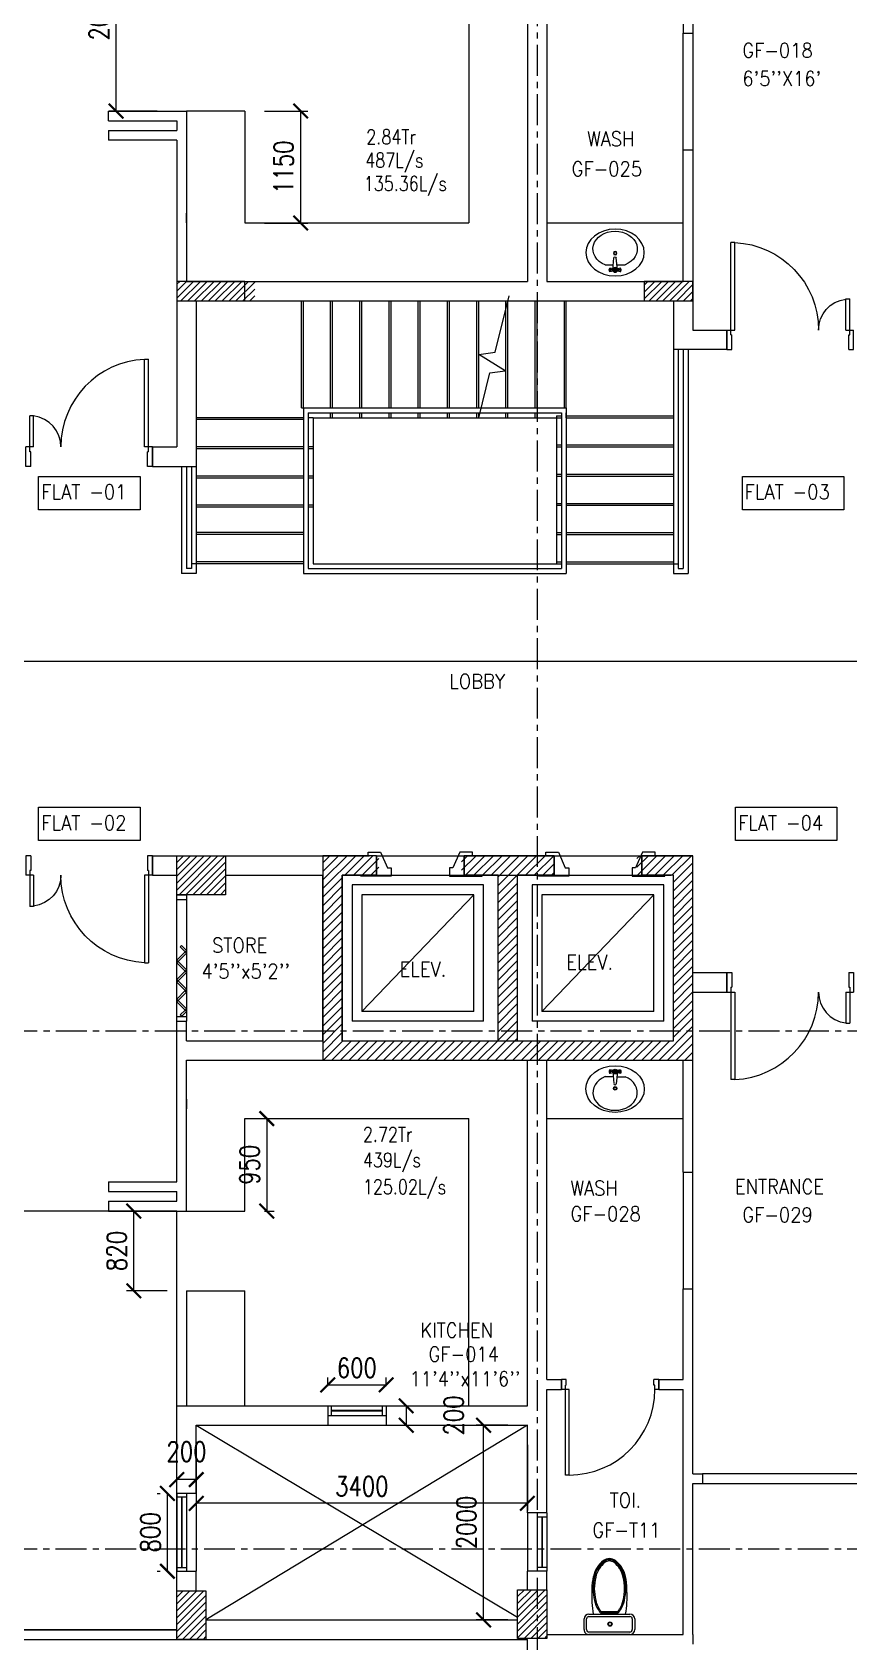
# Model space of a CAD drawing. Header units: millimetres. Extents: x -1288794 to 2153086, y -2701644 to -1428868.
# Drawn here: x 465775 to 474160, y -1501644 to -1485109 of the extents above; entities that cross this region are included whole.
import ezdxf

# ---------------------------------------------------------------- set-up
doc = ezdxf.new("R2010")
doc.units = ezdxf.units.MM
doc.header["$LTSCALE"] = 100
doc.header["$PDMODE"] = 34
doc.linetypes.add('CENTER', pattern=[50.8, 31.75, -6.35, 6.35, -6.35])
doc.linetypes.add('DASHED2', pattern=[9.525, 6.35, -3.175])
for name, color, linetype in [('A-ANNO-TEXT', 8, 'Continuous'), ('A-DOOR', 4, 'Continuous'), ('A-FLOR-OVHD', 4, 'DASHED2'), ('A-FLOR-PFIX', 8, 'Continuous'), ('A-FLOR-SPCL', 8, 'Continuous'), ('A-FLOR-STRS', 8, 'Continuous'), ('A-GLAZ', 5, 'Continuous'), ('A-GRID', 253, 'CENTER'), ('A-WALL-FULL', 8, 'Continuous'), ('AC-HLTEXT', 100, 'Continuous'), ('AC-SAD TEXT', 3, 'Continuous'), ('S-COL- HACT.', 9, 'Continuous'), ('S-COL.', 8, 'Continuous')]:
    doc.layers.add(name, color=color, linetype=linetype)
doc.styles.add('ROMANS', font='romans.shx', dxfattribs={"width": 0.8})
doc.styles.add('SIMPLEX', font='simplex.shx', dxfattribs={"width": 0.8})
doc.dimstyles.new('100 of DIM2', dxfattribs={"dimscale": 0, "dimtxt": 200, "dimasz": 150, "dimexe": 75, "dimexo": 200, "dimgap": 75, "dimtad": 1, "dimdec": 0, "dimrnd": 5, "dimzin": 0, "dimdsep": 46, "dimtxsty": 'ROMANS', "dimblk": 'ARCHTICK', "dimcen": 100, "dimclrd": 94, "dimclre": 94, "dimclrt": 2, "dimadec": 0, "dimazin": 0, "dimtfac": 1, "dimtdec": 0, "dimtofl": 0, "dimtmove": 2, "dimatfit": 3, "dimldrblk": 'OPEN90', "dimfxl": 75, "dimtolj": 1, "dimtzin": 0, "dimarcsym": 0})
pattern_1 = [(45, (1580014.344, -1109556.65), (-35.355339, 35.355339), [])]

# ---------------------------------------------------------------- blocks, each defined once
blk = doc.blocks.new('D-130-R')
for p, q in [((1220, 200), (1220, 1100)), ((1220, 1100), (1260, 1100)), ((1260, 200), (1260, 1100)), ((80, 520), (40, 520)), ((40, 200), (40, 520)), ((80, 200), (80, 520)), ((0, 0), (0, 200)), ((80, 200), (0, 200)), ((40, 150), (40, 200)), ((1300, 200), (1220, 200)), ((1260, 150), (1260, 200)), ((1300, 0), (1300, 200)), ((50, 0), (0, 0)), ((50, 150), (40, 150)), ((50, 0), (50, 150)), ((1260, 150), (1250, 150)), ((1250, 0), (1250, 150)), ((1300, 0), (1250, 0))]:
    blk.add_line(p, q)
for centre, radius, start, end in [((1260, 200), 900, 92.5473, 180), ((40, 200), 320, 0, 82.8192)]:
    blk.add_arc(centre, radius, start, end)
blk = doc.blocks.new('D-100-R1')
for p, q in [((-80, 980), (-80, 100)), ((-80, 980), (-40, 980)), ((-40, 980), (-40, 55)), ((-1000, 100), (-1000, 0)), ((-1000, 100), (-960, 100)), ((-960, 100), (-960, 55)), ((-960, 55), (-950, 55)), ((-950, 55), (-950, 0)), ((-80, 100), (0, 100)), ((-50, 55), (-50, 0)), ((-50, 55), (-40, 55)), ((-50, 0), (0, 0)), ((0, 100), (0, 0)), ((-1000, 0), (-950, 0))]:
    blk.add_line(p, q)
at = {"linetype": 'Continuous'}
blk.add_arc((-80, 100), 880, 90, 180, dxfattribs=at)
blk = doc.blocks.new('WC-1')
for p, q in [((-210, 0), (210, 0)), ((-260, -160), (-260, -50)), ((-235, -160), (-235, -50)), ((-210, -25), (210, -25)), ((235, -50), (235, -160)), ((260, -50), (260, -160)), ((210, -185), (-210, -185)), ((210, -210), (-210, -210)), ((91, -223), (-91, -223)), ((86, -235), (-86, -235))]:
    blk.add_line(p, q)
for radius in [22.1, 17.1]:
    blk.add_circle((-6, -107), radius)
for centre, radius, start, end in [((-210, -50), 50, 90, 180), ((-210, -160), 50, 180, 270), ((-210, -50), 25, 90, 180), ((-210, -160), 25, 180, 270), ((210, -50), 50, 360, 90), ((210, -50), 25, 360, 90), ((210, -160), 25, 270, 360), ((210, -160), 50, 270, 360), ((722, -383), 904, 168.9529, 184.0632), ((178, -428), 341, 149.8586, 166.4766), ((178, -428), 328, 149.8586, 166.4766), ((69, -365), 214, 138.4152, 149.8586), ((69, -365), 201, 139.9943, 149.8586), ((-69, -365), 201, 30.1414, 40.0057), ((-69, -365), 214, 30.1414, 41.5848), ((-178, -428), 328, 13.5234, 30.1414), ((-178, -428), 341, 13.5234, 30.1414), ((352, -470), 532, 177.5541, 180), ((352, -470), 532, 180, 193.5234), ((352, -470), 520, 166.4766, 180), ((352, -470), 520, 180, 193.5234), ((352, -470), 507, 166.4766, 180), ((352, -470), 507, 180, 193.5234), ((-352, -470), 507, 360, 13.5234), ((-352, -470), 507, 346.4766, 360), ((-352, -470), 520, 360, 13.5234), ((-352, -470), 520, 346.4766, 360), ((-352, -470), 532, 346.4766, 360), ((-352, -470), 532, 360, 2.4459), ((178, -512), 353, 193.5234, 210.1414), ((178, -512), 341, 193.5234, 210.1414), ((178, -512), 328, 193.5234, 210.1414), ((-178, -512), 328, 329.8586, 346.4766), ((-178, -512), 341, 329.8586, 346.4766), ((-178, -512), 353, 329.8586, 346.4766), ((69, -575), 226, 210.1414, 234.4972), ((69, -575), 214, 210.1414, 234.4972), ((69, -575), 201, 210.1414, 234.4972), ((0, -672), 108, 234.4972, 270), ((0, -672), 95.9, 234.4972, 270), ((0, -672), 83.4, 234.4972, 270), ((0, -672), 83.4, 270, 305.5028), ((0, -672), 95.9, 270, 305.5028), ((0, -672), 108, 270, 305.5028), ((-69, -575), 201, 305.5028, 329.8586), ((-69, -575), 214, 305.5028, 329.8586), ((-69, -575), 226, 305.5028, 329.8586)]:
    blk.add_arc(centre, radius, start, end)
at = {"linetype": 'Continuous', "ltscale": 50}
blk.add_arc((-722, -383), 904, 355.9368, 11.0471, dxfattribs=at)
blk = doc.blocks.new('LAV-2')
for p, q in [((-21, 393), (-55, 399)), ((-21, 369), (-55, 363)), ((-24, 385), (-49, 381)), ((-24, 377), (-49, 381)), ((-25, 381), (-13, 258)), ((-19, 381), (17, 381)), ((-1, 363), (-1, 399)), ((23, 381), (11, 257)), ((53, 399), (20, 393)), ((53, 363), (20, 369)), ((47, 381), (23, 385)), ((47, 381), (23, 376)), ((-102, 330), (-23, 330)), ((21, 329), (101, 329))]:
    blk.add_line(p, q)
for centre, radius in [((-1, 381), 24), ((-1, 381), 18), ((-1, 209), 18), ((-1, 209), 13.2)]:
    blk.add_circle(centre, radius)
blk.add_arc((-1, 257), 12, 179.8053, 359.8053)
for centre, major_axis, ratio in [((-1, 202), (-300, 1), 0.8), ((53, 381), (0.1, 18), 0.333333)]:
    blk.add_ellipse(centre, major_axis=major_axis, ratio=ratio)
at = {"extrusion": (0, 0, -1)}
blk.add_ellipse((-55, 381), major_axis=(0.1, 18), ratio=0.333333, dxfattribs=at)
blk.add_ellipse((-1, 166), major_axis=(-228, 1), ratio=0.8, start_param=5.174, end_param=10.533963)
for points, knots in [([(-55, 365), (-55, 366), (-55, 366), (-55, 366), (-55, 366), (-56, 367), (-56, 368), (-57, 370), (-57, 371), (-58, 374), (-58, 375), (-58, 379), (-58, 381), (-58, 386), (-58, 388), (-57, 392), (-57, 393), (-56, 394), (-56, 395), (-55, 396), (-55, 396), (-55, 396), (-55, 397), (-55, 397)], [3.378318, 3.378318, 3.378318, 3.378318, 3.519844, 3.519844, 3.66137, 3.66137, 3.925951, 3.925951, 4.190531, 4.190531, 4.455112, 4.455112, 4.86737, 4.86737, 5.279628, 5.279628, 5.565785, 5.565785, 5.785568, 5.785568, 5.957, 5.957, 6.04646, 6.04646, 6.04646, 6.04646]), ([(-55, 397), (-55, 397), (-54, 396), (-54, 396), (-54, 396), (-53, 395), (-53, 394), (-52, 392), (-52, 391), (-52, 388), (-51, 387), (-51, 383), (-51, 381), (-51, 376), (-52, 374), (-52, 370), (-53, 369), (-53, 368), (-54, 367), (-54, 366), (-54, 366), (-55, 366), (-55, 365), (-55, 365)], [0.236726, 0.236726, 0.236726, 0.236726, 0.378252, 0.378252, 0.519778, 0.519778, 0.784358, 0.784358, 1.048939, 1.048939, 1.313519, 1.313519, 1.725777, 1.725777, 2.138035, 2.138035, 2.424192, 2.424192, 2.643976, 2.643976, 2.815407, 2.815407, 2.904867, 2.904867, 2.904867, 2.904867]), ([(53, 396), (53, 396), (53, 396), (53, 396), (53, 395), (52, 394), (52, 394), (51, 392), (51, 390), (50, 388), (50, 386), (50, 383), (50, 380), (50, 376), (50, 373), (51, 370), (51, 369), (52, 367), (52, 367), (53, 366), (53, 365), (53, 365), (53, 365), (53, 365)], [0.236726, 0.236726, 0.236726, 0.236726, 0.378252, 0.378252, 0.519778, 0.519778, 0.784358, 0.784358, 1.048939, 1.048939, 1.313519, 1.313519, 1.725777, 1.725777, 2.138035, 2.138035, 2.424192, 2.424192, 2.643976, 2.643976, 2.815407, 2.815407, 2.904867, 2.904867, 2.904867, 2.904867]), ([(53, 365), (53, 365), (53, 365), (54, 366), (54, 366), (55, 367), (55, 368), (56, 370), (56, 371), (56, 373), (57, 375), (57, 379), (57, 381), (57, 386), (56, 388), (56, 391), (55, 392), (55, 394), (54, 395), (54, 396), (54, 396), (54, 396), (53, 396), (53, 396)], [3.378318, 3.378318, 3.378318, 3.378318, 3.519844, 3.519844, 3.66137, 3.66137, 3.925951, 3.925951, 4.190531, 4.190531, 4.455112, 4.455112, 4.86737, 4.86737, 5.279628, 5.279628, 5.565785, 5.565785, 5.785568, 5.785568, 5.957, 5.957, 6.04646, 6.04646, 6.04646, 6.04646])]:
    blk.add_open_spline(points, degree=3, knots=knots)
blk = doc.blocks.new('W-80')
for p, q in [((800, 100), (0, 100)), ((800, 0), (0, 0)), ((40, 0), (40, 100)), ((760, 100), (760, 0))]:
    blk.add_line(p, q)
at = {"linetype": 'Continuous'}
for p, q in [((760, 53), (40, 53)), ((760, 47), (40, 47))]:
    blk.add_line(p, q, dxfattribs=at)
blk = doc.blocks.new('W-60')
for p, q in [((600, 100), (0, 100)), ((600, 0), (0, 0)), ((40, 0), (40, 100)), ((560, 100), (560, 0))]:
    blk.add_line(p, q)
at = {"linetype": 'Continuous'}
for p, q in [((560, 53), (40, 53)), ((560, 47), (40, 47))]:
    blk.add_line(p, q, dxfattribs=at)
blk = doc.blocks.new('_ArchTick')
at = {"color": 0, "linetype": 'ByBlock', "const_width": 0.15}
blk.add_lwpolyline([(-0.5, -0.5), (0.5, 0.5)], dxfattribs=at)
blk = doc.blocks.new('*D95')
at = {"layer": 'AC-HLTEXT', "color": 94, "lineweight": -2, "transparency": 16777216}
for p, q in [((468159, -1485919), (468606, -1485919)), ((468531, -1485919), (468531, -1487069)), ((468159, -1487069), (468606, -1487069))]:
    blk.add_line(p, q, dxfattribs=at)
at = {"layer": 'Defpoints', "color": 0, "transparency": 16777216}
for p in [(467959, -1485919), (467959, -1487069), (468531, -1487069)]:
    blk.add_point(p, dxfattribs=at)
at = {"layer": 'AC-HLTEXT', "color": 94, "lineweight": -2, "transparency": 16777216, "xscale": 150, "yscale": 150, "zscale": 150}
for p, rotation in [((468531, -1485919), 90), ((468531, -1487069), 270)]:
    blk.add_blockref('_ArchTick', p, dxfattribs=dict(at, rotation=rotation))
at = {"layer": 'AC-HLTEXT', "color": 2, "transparency": 16777216, "insert": (468356, -1486494), "char_height": 200, "attachment_point": 5, "rotation": 90, "style": 'ROMANS'}
blk.add_mtext('\\A1;1150', dxfattribs=at)
blk = doc.blocks.new('*D98')
at = {"layer": 'AC-HLTEXT', "color": 94, "lineweight": -2, "transparency": 16777216}
for p, q in [((467059, -1483919), (466560, -1483919)), ((466635, -1483919), (466635, -1485919)), ((467059, -1485919), (466560, -1485919))]:
    blk.add_line(p, q, dxfattribs=at)
at = {"layer": 'Defpoints', "color": 0, "transparency": 16777216}
for p in [(467259, -1483919), (466635, -1485919), (467259, -1485919)]:
    blk.add_point(p, dxfattribs=at)
at = {"layer": 'AC-HLTEXT', "color": 94, "lineweight": -2, "transparency": 16777216, "xscale": 150, "yscale": 150, "zscale": 150}
for p, rotation in [((466635, -1483919), 90), ((466635, -1485919), 270)]:
    blk.add_blockref('_ArchTick', p, dxfattribs=dict(at, rotation=rotation))
at = {"layer": 'AC-HLTEXT', "color": 2, "transparency": 16777216, "insert": (466460, -1484919), "char_height": 200, "attachment_point": 5, "rotation": 90, "style": 'ROMANS'}
blk.add_mtext('\\A1;2000', dxfattribs=at)
blk = doc.blocks.new('*D109')
at = {"layer": 'AC-HLTEXT', "color": 94, "lineweight": -2, "transparency": 16777216}
for p, q in [((467459, -1499619), (467459, -1500296)), ((470859, -1499619), (470859, -1500296)), ((470859, -1500221), (467459, -1500221))]:
    blk.add_line(p, q, dxfattribs=at)
at = {"layer": 'Defpoints', "color": 0, "transparency": 16777216}
for p in [(467459, -1499419), (470859, -1499419), (467459, -1500221)]:
    blk.add_point(p, dxfattribs=at)
at = {"layer": 'AC-HLTEXT', "color": 94, "lineweight": -2, "transparency": 16777216, "xscale": 150, "yscale": 150, "zscale": 150, "rotation": 180}
blk.add_blockref('_ArchTick', (467459, -1500221), dxfattribs=at)
at = {"layer": 'AC-HLTEXT', "color": 94, "lineweight": -2, "transparency": 16777216, "xscale": 150, "yscale": 150, "zscale": 150}
blk.add_blockref('_ArchTick', (470859, -1500221), dxfattribs=at)
at = {"layer": 'AC-HLTEXT', "color": 2, "transparency": 16777216, "insert": (469159, -1500046), "char_height": 200, "attachment_point": 5, "style": 'ROMANS'}
blk.add_mtext('\\A1;3400', dxfattribs=at)
blk = doc.blocks.new('*D110')
at = {"layer": 'AC-HLTEXT', "color": 94, "lineweight": -2, "transparency": 16777216}
for p, q in [((470659, -1499419), (470334, -1499419)), ((470409, -1501419), (470409, -1499419)), ((470659, -1501419), (470334, -1501419))]:
    blk.add_line(p, q, dxfattribs=at)
at = {"layer": 'Defpoints', "color": 0, "transparency": 16777216}
for p in [(470409, -1499419), (470859, -1499419), (470859, -1501419)]:
    blk.add_point(p, dxfattribs=at)
at = {"layer": 'AC-HLTEXT', "color": 94, "lineweight": -2, "transparency": 16777216, "xscale": 150, "yscale": 150, "zscale": 150}
for p, rotation in [((470409, -1499419), 90), ((470409, -1501419), 270)]:
    blk.add_blockref('_ArchTick', p, dxfattribs=dict(at, rotation=rotation))
at = {"layer": 'AC-HLTEXT', "color": 2, "transparency": 16777216, "insert": (470234, -1500419), "char_height": 200, "attachment_point": 5, "rotation": 90, "style": 'ROMANS'}
blk.add_mtext('\\A1;2000', dxfattribs=at)
blk = doc.blocks.new('*D112')
at = {"layer": 'AC-HLTEXT', "color": 94, "lineweight": -2, "transparency": 16777216}
for p, q in [((468159, -1496269), (468258, -1496269)), ((468183, -1496269), (468183, -1497219)), ((468159, -1497219), (468258, -1497219))]:
    blk.add_line(p, q, dxfattribs=at)
at = {"layer": 'Defpoints', "color": 0, "transparency": 16777216}
for p in [(467959, -1496269), (467959, -1497219), (468183, -1497219)]:
    blk.add_point(p, dxfattribs=at)
at = {"layer": 'AC-HLTEXT', "color": 94, "lineweight": -2, "transparency": 16777216, "xscale": 150, "yscale": 150, "zscale": 150}
for p, rotation in [((468183, -1496269), 90), ((468183, -1497219), 270)]:
    blk.add_blockref('_ArchTick', p, dxfattribs=dict(at, rotation=rotation))
at = {"layer": 'AC-HLTEXT', "color": 2, "transparency": 16777216, "insert": (468008, -1496744), "char_height": 200, "attachment_point": 5, "rotation": 90, "style": 'ROMANS'}
blk.add_mtext('\\A1;950', dxfattribs=at)
blk = doc.blocks.new('*D113')
at = {"layer": 'AC-HLTEXT', "color": 94, "lineweight": -2, "transparency": 16777216}
for p, q in [((468809, -1499019), (468809, -1498929)), ((468809, -1499004), (469409, -1499004)), ((469409, -1499019), (469409, -1498929))]:
    blk.add_line(p, q, dxfattribs=at)
at = {"layer": 'Defpoints', "color": 0, "transparency": 16777216}
for p in [(469409, -1499004), (468809, -1499219), (469409, -1499219)]:
    blk.add_point(p, dxfattribs=at)
at = {"layer": 'AC-HLTEXT', "color": 94, "lineweight": -2, "transparency": 16777216, "xscale": 150, "yscale": 150, "zscale": 150, "rotation": 180}
blk.add_blockref('_ArchTick', (468809, -1499004), dxfattribs=at)
at = {"layer": 'AC-HLTEXT', "color": 94, "lineweight": -2, "transparency": 16777216, "xscale": 150, "yscale": 150, "zscale": 150}
blk.add_blockref('_ArchTick', (469409, -1499004), dxfattribs=at)
at = {"layer": 'AC-HLTEXT', "color": 2, "transparency": 16777216, "insert": (469109, -1498829), "char_height": 200, "attachment_point": 5, "style": 'ROMANS'}
blk.add_mtext('\\A1;600', dxfattribs=at)
blk = doc.blocks.new('*D114')
at = {"layer": 'AC-HLTEXT', "color": 94, "lineweight": -2, "transparency": 16777216}
for p, q in [((469609, -1499219), (469690, -1499219)), ((469615, -1499219), (469615, -1499419)), ((469609, -1499419), (469690, -1499419))]:
    blk.add_line(p, q, dxfattribs=at)
at = {"layer": 'Defpoints', "color": 0, "transparency": 16777216}
for p in [(469409, -1499219), (469409, -1499419), (469615, -1499419)]:
    blk.add_point(p, dxfattribs=at)
at = {"layer": 'AC-HLTEXT', "color": 94, "lineweight": -2, "transparency": 16777216, "xscale": 150, "yscale": 150, "zscale": 150}
for p, rotation in [((469615, -1499219), 90), ((469615, -1499419), 270)]:
    blk.add_blockref('_ArchTick', p, dxfattribs=dict(at, rotation=rotation))
at = {"layer": 'AC-HLTEXT', "color": 2, "transparency": 16777216, "insert": (470102, -1499319), "char_height": 200, "attachment_point": 5, "rotation": 90, "style": 'ROMANS'}
blk.add_mtext('\\A1;200', dxfattribs=at)
blk = doc.blocks.new('*D116')
at = {"layer": 'AC-HLTEXT', "color": 94, "lineweight": -2, "transparency": 16777216}
for p, q in [((467059, -1500119), (467088, -1500119)), ((467163, -1500919), (467163, -1500119)), ((467059, -1500919), (467088, -1500919))]:
    blk.add_line(p, q, dxfattribs=at)
at = {"layer": 'Defpoints', "color": 0, "transparency": 16777216}
for p in [(467163, -1500119), (467259, -1500119), (467259, -1500919)]:
    blk.add_point(p, dxfattribs=at)
at = {"layer": 'AC-HLTEXT', "color": 94, "lineweight": -2, "transparency": 16777216, "xscale": 150, "yscale": 150, "zscale": 150}
for p, rotation in [((467163, -1500119), 90), ((467163, -1500919), 270)]:
    blk.add_blockref('_ArchTick', p, dxfattribs=dict(at, rotation=rotation))
at = {"layer": 'AC-HLTEXT', "color": 2, "transparency": 16777216, "insert": (466988, -1500519), "char_height": 200, "attachment_point": 5, "rotation": 90, "style": 'ROMANS'}
blk.add_mtext('\\A1;800', dxfattribs=at)
blk = doc.blocks.new('*D117')
at = {"layer": 'AC-HLTEXT', "color": 94, "lineweight": -2, "transparency": 16777216}
for p, q in [((467259, -1499919), (467259, -1499902)), ((467459, -1499977), (467259, -1499977)), ((467459, -1499919), (467459, -1499902))]:
    blk.add_line(p, q, dxfattribs=at)
at = {"layer": 'Defpoints', "color": 0, "transparency": 16777216}
for p in [(467259, -1499977), (467259, -1500119), (467459, -1500119)]:
    blk.add_point(p, dxfattribs=at)
at = {"layer": 'AC-HLTEXT', "color": 94, "lineweight": -2, "transparency": 16777216, "xscale": 150, "yscale": 150, "zscale": 150, "rotation": 180}
blk.add_blockref('_ArchTick', (467259, -1499977), dxfattribs=at)
at = {"layer": 'AC-HLTEXT', "color": 94, "lineweight": -2, "transparency": 16777216, "xscale": 150, "yscale": 150, "zscale": 150}
blk.add_blockref('_ArchTick', (467459, -1499977), dxfattribs=at)
at = {"layer": 'AC-HLTEXT', "color": 2, "transparency": 16777216, "insert": (467359, -1499690), "char_height": 200, "attachment_point": 5, "style": 'ROMANS'}
blk.add_mtext('\\A1;200', dxfattribs=at)
blk = doc.blocks.new('*D118')
at = {"layer": 'AC-HLTEXT', "color": 94, "lineweight": -2, "transparency": 16777216}
for p, q in [((467159, -1497219), (466743, -1497219)), ((466818, -1498039), (466818, -1497219)), ((467159, -1498039), (466743, -1498039))]:
    blk.add_line(p, q, dxfattribs=at)
at = {"layer": 'Defpoints', "color": 0, "transparency": 16777216}
for p in [(466818, -1497219), (467359, -1497219), (467359, -1498039)]:
    blk.add_point(p, dxfattribs=at)
at = {"layer": 'AC-HLTEXT', "color": 94, "lineweight": -2, "transparency": 16777216, "xscale": 150, "yscale": 150, "zscale": 150}
for p, rotation in [((466818, -1497219), 90), ((466818, -1498039), 270)]:
    blk.add_blockref('_ArchTick', p, dxfattribs=dict(at, rotation=rotation))
at = {"layer": 'AC-HLTEXT', "color": 2, "transparency": 16777216, "insert": (466643, -1497629), "char_height": 200, "attachment_point": 5, "rotation": 90, "style": 'ROMANS'}
blk.add_mtext('\\A1;820', dxfattribs=at)

msp = doc.modelspace()

# ---------------------------------------------------------------- hatches: boundary and pattern name
at = {"layer": 'S-COL- HACT.', "linetype": 'Continuous', "ltscale": 3}
h = msp.add_hatch(dxfattribs=at)
h.set_pattern_fill('ANSI31', color=256, scale=400, style=0)
h.set_pattern_definition(pattern_1)
h.paths.add_polyline_path([(467259.2, -1487868.6), (468059.2, -1487868.6), (468059.2, -1487668.6), (467259.2, -1487668.6)])
h = msp.add_hatch(dxfattribs=at)
h.set_pattern_fill('ANSI31', color=256, scale=400, style=0)
h.set_pattern_definition(pattern_1)
h.paths.add_polyline_path([(472059.2, -1487868.6), (472559.2, -1487868.6), (472559.2, -1487668.6), (472059.2, -1487668.6)])
h = msp.add_hatch(dxfattribs=at)
h.set_pattern_fill('ANSI31', color=256, scale=400, style=0)
h.set_pattern_definition(pattern_1)
h.paths.add_polyline_path([(467259.2, -1493568.6), (467759.2, -1493568.6), (467759.2, -1493968.6), (467259.2, -1493968.6)])
h = msp.add_hatch(dxfattribs=at)
h.set_pattern_fill('ANSI31', color=256, scale=500, style=0)
h.set_pattern_definition([(45, (1580014.344, -1109556.65), (-44.1941738, 44.1941738), [])])
h.paths.add_polyline_path([(470759.2, -1493768.6), (471134.2, -1493768.6), (471134.2, -1493568.6), (470184.2, -1493568.6), (470184.2, -1493768.6), (470559.2, -1493768.6), (470559.2, -1495468.6), (468959.2, -1495468.6), (468959.2, -1493768.6), (469334.2, -1493768.6), (469334.2, -1493568.6), (468759.2, -1493568.6), (468759.2, -1495668.6), (472559.2, -1495668.6), (472559.2, -1493568.6), (471984.2, -1493568.6), (471984.2, -1493768.6), (472359.2, -1493768.6), (472359.2, -1495468.6), (470759.2, -1495468.6)])
h = msp.add_hatch(dxfattribs=at)
h.set_pattern_fill('ANSI31', color=256, scale=400, style=0)
h.set_pattern_definition([(45, (1580064.344, -1109556.65), (-35.355339, 35.355339), [])])
h.paths.add_polyline_path([(467259.2, -1501618.6), (467259.2, -1501118.6), (467559.2, -1501118.6), (467559.2, -1501618.6)])
h = msp.add_hatch(dxfattribs=at)
h.set_pattern_fill('ANSI31', color=256, scale=400, style=0)
h.set_pattern_definition([(45, (1579964.344, -1109546.65), (-35.355339, 35.355339), [])])
h.paths.add_polyline_path([(470759.2, -1501608.6), (470759.2, -1501108.6), (471059.2, -1501108.6), (471059.2, -1501608.6)])

# ---------------------------------------------------------------- linework, layer by layer
at = {"layer": 'A-ANNO-TEXT', "color": 5}
for points in [[(465840.1, -1489671.5), (466882.5, -1489671.5), (466882.5, -1490013.9), (465840.1, -1490013.9)], [(473068.2, -1489671.5), (474110.6, -1489671.5), (474110.6, -1490013.9), (473068.2, -1490013.9)], [(465840.1, -1493070.7), (466882.5, -1493070.7), (466882.5, -1493413.2), (465840.1, -1493413.2)], [(472995, -1493070.7), (474037.4, -1493070.7), (474037.4, -1493413.2), (472995, -1493413.2)]]:
    msp.add_lwpolyline(points, close=True, dxfattribs=at)
at = {"layer": 'A-DOOR', "ltscale": 3}
for p, q in [((467259.2, -1495268.6), (467259.2, -1493968.6)), ((467259.2, -1494018.6), (467359.2, -1494018.6)), ((467359.2, -1493968.6), (467359.2, -1495268.6)), ((467259.2, -1495218.6), (467359.2, -1495218.6))]:
    msp.add_line(p, q, dxfattribs=at)
for points in [[(467345, -1494554.5), (467259.2, -1494640.4), (467273.3, -1494654.5), (467359.2, -1494568.6), (467345, -1494554.5)], [(467345, -1494554.5), (467295, -1494504.5), (467309.2, -1494490.4), (467359.2, -1494540.4), (467345, -1494554.5)], [(467345, -1494754.5), (467259.2, -1494668.6), (467273.3, -1494654.5), (467359.2, -1494740.4), (467345, -1494754.5)], [(467345, -1494754.5), (467259.2, -1494840.4), (467273.3, -1494854.5), (467359.2, -1494768.6), (467345, -1494754.5)], [(467345, -1494954.5), (467259.2, -1494868.6), (467273.3, -1494854.5), (467359.2, -1494940.4), (467345, -1494954.5)], [(467345, -1494954.5), (467259.2, -1495040.4), (467273.3, -1495054.5), (467359.2, -1494968.6), (467345, -1494954.5)], [(467345, -1495154.5), (467259.2, -1495068.6), (467273.3, -1495054.5), (467359.2, -1495140.4), (467345, -1495154.5)], [(467345, -1495154.5), (467295, -1495204.5), (467309.2, -1495218.6), (467359.2, -1495168.6), (467345, -1495154.5)]]:
    msp.add_lwpolyline(points, dxfattribs=at)
at = {"layer": 'A-FLOR-OVHD', "linetype": 'Continuous', "ltscale": 3}
for p, q in [((472459.2, -1486318.6), (472459.2, -1485118.6)), ((472459.2, -1486318.6), (472459.2, -1485118.6)), ((472559.2, -1485118.6), (472559.2, -1486318.6)), ((472559.2, -1485118.6), (472559.2, -1486318.6)), ((472459.2, -1496818.6), (472459.2, -1498018.6)), ((472559.2, -1498018.6), (472559.2, -1496818.6)), ((474459.2, -1499918.6), (472659.2, -1499918.6)), ((472659.2, -1500018.6), (474459.2, -1500018.6))]:
    msp.add_line(p, q, dxfattribs=at)
at = {"layer": 'A-FLOR-OVHD', "linetype": 'Continuous'}
for p, q in [((468559.2, -1488968.6), (468559.2, -1487868.6)), ((468859.2, -1488968.6), (468859.2, -1487868.6)), ((469159.2, -1488968.6), (469159.2, -1487868.6)), ((469459.2, -1488968.6), (469459.2, -1487868.6)), ((469759.2, -1488968.6), (469759.2, -1487868.6)), ((470059.2, -1488968.6), (470059.2, -1487868.6)), ((470359.2, -1488968.6), (470359.2, -1487868.6)), ((470659.2, -1488968.6), (470659.2, -1487868.6)), ((471259.2, -1488968.6), (471259.2, -1487868.6)), ((468559.2, -1489068.6), (467459.2, -1489068.6)), ((471259.2, -1489068.6), (472359.2, -1489068.6)), ((468559.2, -1489368.6), (467459.2, -1489368.6)), ((471259.2, -1489368.6), (472359.2, -1489368.6)), ((468559.2, -1489668.6), (467459.2, -1489668.6)), ((471259.2, -1489668.6), (472359.2, -1489668.6)), ((468559.2, -1489968.6), (467459.2, -1489968.6)), ((471259.2, -1489968.6), (472359.2, -1489968.6)), ((468559.2, -1490268.6), (467459.2, -1490268.6)), ((471259.2, -1490268.6), (472359.2, -1490268.6)), ((467459.2, -1490568.6), (467409.2, -1490568.6)), ((468559.2, -1490568.6), (467459.2, -1490568.6)), ((471259.2, -1490568.6), (472359.2, -1490568.6)), ((472359.2, -1490568.6), (472409.2, -1490568.6))]:
    msp.add_line(p, q, dxfattribs=at)
at = {"layer": 'A-FLOR-PFIX', "ltscale": 3}
for p, q in [((469309.2, -1493568.6), (470209.2, -1493568.6)), ((471134.2, -1493568.6), (472034.2, -1493568.6))]:
    msp.add_line(p, q, dxfattribs=at)
at = {"layer": 'A-FLOR-SPCL', "ltscale": 3}
for p, q in [((470259.2, -1483918.6), (470259.2, -1487068.6)), ((467959.2, -1485918.6), (467359.2, -1485918.6)), ((467959.2, -1485918.6), (467959.2, -1487068.6)), ((467959.2, -1487068.6), (470259.2, -1487068.6)), ((471059.2, -1487068.6), (472459.2, -1487068.6)), ((467959.2, -1497218.6), (467959.2, -1496268.6)), ((467959.2, -1496268.6), (470259.2, -1496268.6)), ((470259.2, -1499218.6), (470259.2, -1496268.6)), ((471059.2, -1496268.6), (472459.2, -1496268.6)), ((467359.2, -1497218.6), (467959.2, -1497218.6)), ((467359.2, -1498038.6), (467359.2, -1499218.6)), ((467359.2, -1498038.6), (467959.2, -1498038.6)), ((467959.2, -1499218.6), (467959.2, -1498038.6)), ((467459.2, -1499418.6), (470759.2, -1501389.2)), ((470859.2, -1499418.6), (467559.2, -1501418.6))]:
    msp.add_line(p, q, dxfattribs=at)
at = {"layer": 'A-FLOR-SPCL', "ltscale": 50}
for p, q in [((469223.1, -1493530.3), (469352.6, -1493530.3)), ((469223.1, -1493568.6), (469223.1, -1493530.3)), ((469352.6, -1493530.3), (469423.8, -1493694.3)), ((470165.8, -1493530.3), (470094.6, -1493694.3)), ((470295.2, -1493530.3), (470165.8, -1493530.3)), ((470295.2, -1493568.6), (470295.2, -1493530.3)), ((471048.1, -1493530.3), (471177.6, -1493530.3)), ((471048.1, -1493568.6), (471048.1, -1493530.3)), ((471177.6, -1493530.3), (471248.8, -1493694.3)), ((472040.8, -1493530.3), (471969.6, -1493694.3)), ((472170.2, -1493530.3), (472040.8, -1493530.3)), ((472170.2, -1493568.6), (472170.2, -1493530.3)), ((469148.1, -1493778.6), (469148.1, -1493768.6)), ((469423.8, -1493694.3), (469459.2, -1493694.3)), ((469459.2, -1493694.3), (469459.2, -1493778.6)), ((470059.2, -1493694.3), (470059.2, -1493778.6)), ((470094.6, -1493694.3), (470059.2, -1493694.3)), ((470395.2, -1493778.6), (470395.2, -1493768.6)), ((470973.1, -1493778.6), (470973.1, -1493768.6)), ((471248.8, -1493694.3), (471284.2, -1493694.3)), ((471284.2, -1493694.3), (471284.2, -1493778.6)), ((471934.2, -1493694.3), (471934.2, -1493778.6)), ((471969.6, -1493694.3), (471934.2, -1493694.3)), ((472270.2, -1493778.6), (472270.2, -1493768.6)), ((469459.2, -1493778.6), (469148.1, -1493778.6)), ((470059.2, -1493778.6), (470395.2, -1493778.6)), ((471284.2, -1493778.6), (470973.1, -1493778.6)), ((471934.2, -1493778.6), (472270.2, -1493778.6))]:
    msp.add_line(p, q, dxfattribs=at)
at = {"layer": 'A-FLOR-SPCL'}
for p, q in [((469309.2, -1493768.6), (470209.2, -1493768.6)), ((470209.2, -1493768.6), (470359.2, -1493768.6)), ((471134.2, -1493768.6), (472034.2, -1493768.6)), ((472034.2, -1493768.6), (472234.2, -1493768.6)), ((469059.2, -1493868.6), (469059.2, -1495268.6)), ((470409.2, -1493868.6), (469059.2, -1493868.6)), ((470409.2, -1495268.6), (470409.2, -1493868.6)), ((470909.2, -1493868.6), (470909.2, -1495268.6)), ((472259.2, -1493868.6), (470909.2, -1493868.6)), ((472259.2, -1495268.6), (472259.2, -1493868.6)), ((469159.2, -1493968.6), (469159.2, -1495168.6)), ((470309.2, -1493968.6), (469159.2, -1493968.6)), ((469159.2, -1495168.6), (470309.2, -1493968.6)), ((470309.2, -1495168.6), (470309.2, -1493968.6)), ((471009.2, -1493968.6), (471009.2, -1495168.6)), ((472159.2, -1493968.6), (471009.2, -1493968.6)), ((471009.2, -1495168.6), (472159.2, -1493968.6)), ((472159.2, -1495168.6), (472159.2, -1493968.6)), ((470309.2, -1495168.6), (469159.2, -1495168.6)), ((472159.2, -1495168.6), (471009.2, -1495168.6)), ((470409.2, -1495268.6), (469059.2, -1495268.6)), ((472259.2, -1495268.6), (470909.2, -1495268.6))]:
    msp.add_line(p, q, dxfattribs=at)
at = {"layer": 'A-FLOR-SPCL', "ltscale": 3}
msp.add_lwpolyline([(467259.2, -1497218.6), (463559.2, -1497218.6), (463559.2, -1501521.3), (467259.2, -1501521.3)], close=True, dxfattribs=at)
at = {"layer": 'A-FLOR-STRS', "ltscale": 3}
for p, q in [((470527.7, -1488394.4), (470671.7, -1487818.6)), ((468539.2, -1488968.6), (468539.2, -1487868.6)), ((468839.2, -1488968.6), (468839.2, -1487868.6)), ((469139.2, -1488968.6), (469139.2, -1487868.6)), ((469439.2, -1488968.6), (469439.2, -1487868.6)), ((469739.2, -1488968.6), (469739.2, -1487868.6)), ((470039.2, -1488968.6), (470039.2, -1487868.6)), ((470339.2, -1488968.6), (470339.2, -1487868.6)), ((470639.2, -1488968.6), (470639.2, -1487868.6)), ((470939.2, -1488968.6), (470939.2, -1487868.6)), ((470959.2, -1488968.6), (470959.2, -1487868.6)), ((471239.2, -1488968.6), (471239.2, -1487868.6)), ((470359.2, -1488418.6), (470527.7, -1488394.4)), ((470630.4, -1488588.1), (470359.2, -1488418.6)), ((472359.2, -1488368.6), (472359.2, -1489368.6)), ((472409.2, -1488368.6), (472409.2, -1489356.1)), ((472459.2, -1488368.6), (472459.2, -1490618.6)), ((472509.2, -1488368.6), (472509.2, -1490668.6)), ((470359.2, -1489068.6), (470474.2, -1488608.3)), ((470474.2, -1488608.3), (470630.4, -1488588.1)), ((468539.2, -1488968.6), (471259.2, -1488968.6)), ((468559.2, -1488968.6), (468559.2, -1490668.6)), ((471259.2, -1488968.6), (471259.2, -1490668.6)), ((468559.2, -1489088.6), (467459.2, -1489088.6)), ((468609.2, -1489018.6), (468609.2, -1490618.6)), ((468609.2, -1489018.6), (471209.2, -1489018.6)), ((468659.2, -1489068.6), (468609.2, -1489068.6)), ((468659.2, -1489068.6), (471159.2, -1489068.6)), ((468659.2, -1489068.6), (468659.2, -1490268.6)), ((468839.2, -1489068.6), (468839.2, -1489018.6)), ((468859.2, -1489068.6), (468859.2, -1489018.6)), ((469139.2, -1489068.6), (469139.2, -1489018.6)), ((469159.2, -1489068.6), (469159.2, -1489018.6)), ((469439.2, -1489068.6), (469439.2, -1489018.6)), ((469459.2, -1489068.6), (469459.2, -1489018.6)), ((469739.2, -1489068.6), (469739.2, -1489018.6)), ((469759.2, -1489068.6), (469759.2, -1489018.6)), ((470039.2, -1489068.6), (470039.2, -1489018.6)), ((470059.2, -1489068.6), (470059.2, -1489018.6)), ((470339.2, -1489068.6), (470339.2, -1489018.6)), ((470359.2, -1489068.6), (470359.2, -1489018.6)), ((470639.2, -1489068.6), (470639.2, -1489018.6)), ((470659.2, -1489068.6), (470659.2, -1489018.6)), ((470939.2, -1489068.6), (470939.2, -1489018.6)), ((470959.2, -1489068.6), (470959.2, -1489018.6)), ((471159.2, -1489048.6), (471159.2, -1489668.6)), ((471159.2, -1489048.6), (471209.2, -1489048.6)), ((471159.2, -1489048.6), (471209.2, -1489048.6)), ((471159.2, -1489068.6), (471209.2, -1489068.6)), ((471159.2, -1489068.6), (471209.2, -1489068.6)), ((471209.2, -1489018.6), (471209.2, -1490618.6)), ((471259.2, -1489068.6), (471259.2, -1489018.6)), ((471259.2, -1489048.6), (472359.2, -1489048.6)), ((468559.2, -1489388.6), (467459.2, -1489388.6)), ((468659.2, -1489368.6), (468609.2, -1489368.6)), ((468659.2, -1489388.6), (468609.2, -1489388.6)), ((471159.2, -1489348.6), (471209.2, -1489348.6)), ((471159.2, -1489368.6), (471209.2, -1489368.6)), ((471259.2, -1489348.6), (472359.2, -1489348.6)), ((472359.2, -1489368.6), (472359.2, -1490668.6)), ((472409.2, -1489356.1), (472409.2, -1490618.6)), ((467309.2, -1489568.6), (467309.2, -1490668.6)), ((467359.2, -1489568.6), (467359.2, -1490618.6)), ((467409.2, -1489568.6), (467409.2, -1490618.6)), ((467459.2, -1489568.6), (467459.2, -1490668.6)), ((468559.2, -1489688.6), (467459.2, -1489688.6)), ((468659.2, -1489668.6), (468609.2, -1489668.6)), ((468659.2, -1489688.6), (468609.2, -1489688.6)), ((471159.2, -1489648.6), (471209.2, -1489648.6)), ((471159.2, -1489668.6), (471159.2, -1490568.6)), ((471159.2, -1489668.6), (471209.2, -1489668.6)), ((471259.2, -1489648.6), (472359.2, -1489648.6)), ((468659.2, -1489968.6), (468609.2, -1489968.6)), ((471159.2, -1489948.6), (471209.2, -1489948.6)), ((471159.2, -1489968.6), (471209.2, -1489968.6)), ((471259.2, -1489948.6), (472359.2, -1489948.6)), ((468559.2, -1489988.6), (467459.2, -1489988.6)), ((468659.2, -1489988.6), (468609.2, -1489988.6)), ((468559.2, -1490248.6), (467459.2, -1490248.6)), ((468659.2, -1490268.6), (468659.2, -1490568.6)), ((471159.2, -1490248.6), (471209.2, -1490248.6)), ((471159.2, -1490268.6), (471209.2, -1490268.6)), ((471259.2, -1490248.6), (472359.2, -1490248.6)), ((467409.2, -1490618.6), (467359.2, -1490618.6)), ((468559.2, -1490548.6), (467459.2, -1490548.6)), ((468609.2, -1490618.6), (471209.2, -1490618.6)), ((468659.2, -1490568.6), (471159.2, -1490568.6)), ((471159.2, -1490548.6), (471209.2, -1490548.6)), ((471159.2, -1490568.6), (471209.2, -1490568.6)), ((471259.2, -1490548.6), (472359.2, -1490548.6)), ((472409.2, -1490618.6), (472459.2, -1490618.6)), ((467459.2, -1490668.6), (467309.2, -1490668.6)), ((468559.2, -1490668.6), (471259.2, -1490668.6)), ((472359.2, -1490668.6), (472509.2, -1490668.6))]:
    msp.add_line(p, q, dxfattribs=at)
at = {"layer": 'A-GLAZ', "ltscale": 3}
for p, q in [((468809.2, -1499418.6), (469409.2, -1499418.6)), ((467459.2, -1500118.6), (467459.2, -1500918.6)), ((470859.2, -1500318.6), (470859.2, -1500918.6))]:
    msp.add_line(p, q, dxfattribs=at)
at = {"layer": 'A-GRID', "ltscale": 0.1}
for p, q in [((470959.2, -1466442.6), (470959.2, -1514577)), ((446205.8, -1495368.6), (489745.4, -1495368.6)), ((446203.4, -1500687.6), (489743, -1500687.6))]:
    msp.add_line(p, q, dxfattribs=at)
at = {"layer": 'A-WALL-FULL', "ltscale": 3}
for p, q in [((472559.2, -1483218.6), (472559.2, -1485118.6)), ((470859.2, -1483918.6), (470859.2, -1487068.6)), ((470859.2, -1483918.6), (470859.2, -1487668.6)), ((471059.2, -1484186.6), (471059.2, -1487668.6)), ((472459.2, -1484186.6), (472459.2, -1485118.6)), ((472459.2, -1485118.6), (472559.2, -1485118.6)), ((466559.2, -1486018.6), (466559.2, -1485918.6)), ((466559.2, -1485918.6), (467359.2, -1485918.6)), ((467359.2, -1485918.6), (467359.2, -1487668.6)), ((466559.2, -1486018.6), (467259.2, -1486018.6)), ((466559.2, -1486118.6), (467259.2, -1486118.6)), ((466559.2, -1486118.6), (466559.2, -1486218.6)), ((467259.2, -1486018.6), (467259.2, -1486118.6)), ((467259.2, -1486218.6), (466559.2, -1486218.6)), ((467259.2, -1486218.6), (467259.2, -1489368.6)), ((472459.2, -1486318.6), (472559.2, -1486318.6)), ((472459.2, -1487668.6), (472459.2, -1486318.6)), ((472559.2, -1486318.6), (472559.2, -1488168.6)), ((467359.2, -1487068.6), (467359.2, -1486968.6)), ((467359.2, -1487668.6), (470859.2, -1487668.6)), ((471059.2, -1487668.6), (472459.2, -1487668.6)), ((467459.2, -1487868.6), (472359.2, -1487868.6)), ((467459.2, -1487868.6), (467459.2, -1489568.6)), ((472359.2, -1487868.6), (472359.2, -1488368.6)), ((472559.2, -1488168.6), (472909.2, -1488168.6)), ((472909.2, -1488168.6), (472909.2, -1488368.6)), ((472909.2, -1488368.6), (472359.2, -1488368.6)), ((467009.2, -1489368.6), (467009.2, -1489568.6)), ((467009.2, -1489368.6), (467259.2, -1489368.6)), ((467109.2, -1489368.6), (467259.2, -1489368.6)), ((467009.2, -1489568.6), (467459.2, -1489568.6)), ((467109.2, -1489568.6), (467459.2, -1489568.6)), ((457043, -1491568.6), (483459.2, -1491568.6)), ((467009.2, -1493568.6), (469234.2, -1493568.6)), ((467009.2, -1493768.6), (467009.2, -1493568.6)), ((467109.2, -1493568.6), (467459.2, -1493568.6)), ((469309.2, -1493568.6), (469309.2, -1493568.6)), ((469309.2, -1493768.6), (469309.2, -1493568.6)), ((470209.2, -1493568.6), (471134.2, -1493568.6)), ((470209.2, -1493768.6), (470209.2, -1493568.6)), ((470259.2, -1493568.6), (471134.2, -1493568.6)), ((471134.2, -1493768.6), (471134.2, -1493568.6)), ((472034.2, -1493768.6), (472034.2, -1493568.6)), ((472034.2, -1493568.6), (472559.2, -1493568.6)), ((472559.2, -1494768.6), (472559.2, -1493568.6)), ((467009.2, -1493768.6), (467259.2, -1493768.6)), ((467109.2, -1493768.6), (467259.2, -1493768.6)), ((467259.2, -1493968.6), (467259.2, -1493768.6)), ((467259.2, -1493968.6), (467259.2, -1493768.6)), ((467759.2, -1493768.6), (468759.2, -1493768.6)), ((468759.2, -1495468.6), (468759.2, -1493768.6)), ((468959.2, -1495468.6), (468959.2, -1493768.6)), ((468959.2, -1493768.6), (469309.2, -1493768.6)), ((470209.2, -1493768.6), (470659.2, -1493768.6)), ((470659.2, -1493768.6), (471134.2, -1493768.6)), ((472034.2, -1493768.6), (472334.2, -1493768.6)), ((472359.2, -1495468.6), (472359.2, -1493768.6)), ((472359.2, -1495468.6), (472359.2, -1493768.6)), ((467259.2, -1493968.6), (467359.2, -1493968.6)), ((472559.2, -1494768.6), (472909.2, -1494768.6)), ((472909.2, -1494968.6), (472909.2, -1494768.6)), ((472559.2, -1494968.6), (472909.2, -1494968.6)), ((472559.2, -1496818.6), (472559.2, -1494968.6)), ((467259.2, -1495268.6), (467359.2, -1495268.6)), ((467259.2, -1496918.6), (467259.2, -1495268.6)), ((467359.2, -1495468.6), (467359.2, -1495268.6)), ((467359.2, -1495468.6), (468759.2, -1495468.6)), ((468959.2, -1495468.6), (472359.2, -1495468.6)), ((467359.2, -1495668.6), (470859.2, -1495668.6)), ((467359.2, -1497218.6), (467359.2, -1495668.6)), ((470859.2, -1499218.6), (470859.2, -1495668.6)), ((471059.2, -1495668.6), (472459.2, -1495668.6)), ((471059.2, -1498950.6), (471059.2, -1495668.6)), ((472459.2, -1496818.6), (472459.2, -1495668.6)), ((467359.2, -1496068.6), (467359.2, -1496168.6)), ((470859.2, -1499218.6), (470859.2, -1496068.6)), ((472459.2, -1496818.6), (472559.2, -1496818.6)), ((466559.2, -1496918.6), (466559.2, -1497018.6)), ((466559.2, -1496918.6), (467259.2, -1496918.6)), ((466559.2, -1497018.6), (467259.2, -1497018.6)), ((467259.2, -1497118.6), (467259.2, -1497018.6)), ((466559.2, -1497118.6), (466559.2, -1497218.6)), ((466559.2, -1497118.6), (467259.2, -1497118.6)), ((466559.2, -1497218.6), (467359.2, -1497218.6)), ((472459.2, -1498018.6), (472559.2, -1498018.6)), ((472459.2, -1498950.6), (472459.2, -1498018.6)), ((472459.2, -1498018.6), (472559.2, -1498018.6)), ((472559.2, -1499918.6), (472559.2, -1498018.6)), ((471059.2, -1498950.6), (471209.2, -1498950.6)), ((471059.2, -1499050.6), (471209.2, -1499050.6)), ((471059.2, -1500318.6), (471059.2, -1499050.6)), ((471209.2, -1498950.6), (471209.2, -1499050.6)), ((472209.2, -1498950.6), (472459.2, -1498950.6)), ((472209.2, -1498950.6), (472209.2, -1499050.6)), ((472209.2, -1499050.6), (472459.2, -1499050.6)), ((472459.2, -1501568.6), (472459.2, -1499050.6)), ((467259.2, -1499218.6), (468809.2, -1499218.6)), ((467259.2, -1500118.6), (467259.2, -1499218.6)), ((468809.2, -1499218.6), (468809.2, -1499418.6)), ((469409.2, -1499218.6), (469409.2, -1499418.6)), ((469409.2, -1499218.6), (470859.2, -1499218.6)), ((467459.2, -1499418.6), (468809.2, -1499418.6)), ((467459.2, -1500118.6), (467459.2, -1499418.6)), ((469409.2, -1499418.6), (470859.2, -1499418.6)), ((470859.2, -1500318.6), (470859.2, -1499418.6)), ((472559.2, -1499918.6), (472659.2, -1499918.6)), ((472559.2, -1501568.6), (472559.2, -1500018.6)), ((472559.2, -1500018.6), (472659.2, -1500018.6)), ((472659.2, -1499918.6), (472659.2, -1500018.6)), ((467459.2, -1500118.6), (467259.2, -1500118.6)), ((471059.2, -1500318.6), (470859.2, -1500318.6)), ((467259.2, -1501118.6), (467259.2, -1500918.6)), ((467259.2, -1500918.6), (467459.2, -1500918.6)), ((467459.2, -1501118.6), (467459.2, -1500918.6)), ((470859.2, -1501108.6), (470859.2, -1500918.6)), ((471059.2, -1500918.6), (470859.2, -1500918.6)), ((471059.2, -1501118.6), (471059.2, -1500918.6)), ((465259.2, -1501518.6), (467259.2, -1501518.6)), ((467559.2, -1501418.6), (470759.2, -1501418.6)), ((465459.2, -1501618.6), (470859.2, -1501618.6)), ((470859.2, -1504718.6), (470859.2, -1501618.6)), ((471059.2, -1501568.6), (472459.2, -1501568.6)), ((472559.2, -1501568.6), (472559.2, -1501668.6))]:
    msp.add_line(p, q, dxfattribs=at)
at = {"layer": 'A-WALL-FULL'}
msp.add_line((472359.2, -1493768.6), (472034.2, -1493768.6), dxfattribs=at)
msp.add_line((472359.2, -1493768.6), (472034.2, -1493768.6), dxfattribs=at)
at = {"layer": 'A-WALL-FULL', "linetype": 'Continuous', "ltscale": 3}
for p, q in [((467259.2, -1501518.6), (467259.2, -1501118.6)), ((467259.2, -1501118.6), (467259.2, -1501118.6)), ((467459.2, -1501118.6), (467559.2, -1501118.6)), ((467559.2, -1501118.6), (467559.2, -1501418.6)), ((470759.2, -1501418.6), (470759.2, -1501108.6)), ((470759.2, -1501108.6), (470859.2, -1501108.6)), ((471059.2, -1501118.6), (471059.2, -1501118.6)), ((471059.2, -1501118.6), (471059.2, -1501568.6))]:
    msp.add_line(p, q, dxfattribs=at)
at = {"layer": 'S-COL.', "linetype": 'Continuous', "ltscale": 3}
for p, q in [((469309.2, -1493568.6), (468759.2, -1493568.6)), ((468759.2, -1493568.6), (468759.2, -1495668.6)), ((469309.2, -1493568.6), (469309.2, -1493768.6)), ((471134.2, -1493568.6), (470209.2, -1493568.6)), ((470209.2, -1493568.6), (470209.2, -1493768.6)), ((471134.2, -1493568.6), (471134.2, -1493768.6)), ((472559.2, -1493568.6), (472034.2, -1493568.6)), ((472034.2, -1493568.6), (472034.2, -1493768.6)), ((472559.2, -1495668.6), (472559.2, -1493568.6)), ((469309.2, -1493768.6), (468959.2, -1493768.6)), ((468959.2, -1493768.6), (468959.2, -1495468.6)), ((470559.2, -1493768.6), (470209.2, -1493768.6)), ((470559.2, -1495468.6), (470559.2, -1493768.6)), ((471134.2, -1493768.6), (470759.2, -1493768.6)), ((470759.2, -1495468.6), (470759.2, -1493768.6)), ((472359.2, -1493768.6), (472034.2, -1493768.6)), ((472359.2, -1495468.6), (472359.2, -1493768.6)), ((468959.2, -1495468.6), (470559.2, -1495468.6)), ((470759.2, -1495468.6), (472359.2, -1495468.6)), ((468759.2, -1495668.6), (472559.2, -1495668.6))]:
    msp.add_line(p, q, dxfattribs=at)
for points in [[(467259.2, -1487868.6), (467959.2, -1487868.6), (467959.2, -1487668.6), (467259.2, -1487668.6)], [(467259.2, -1487868.6), (467959.2, -1487868.6), (467959.2, -1487668.6), (467259.2, -1487668.6)], [(467259.2, -1487868.6), (467959.2, -1487868.6), (467959.2, -1487668.6), (467259.2, -1487668.6)], [(472059.2, -1487868.6), (472559.2, -1487868.6), (472559.2, -1487668.6), (472059.2, -1487668.6)], [(472059.2, -1487868.6), (472559.2, -1487868.6), (472559.2, -1487668.6), (472059.2, -1487668.6)], [(467259.2, -1493568.6), (467759.2, -1493568.6), (467759.2, -1493968.6), (467259.2, -1493968.6)], [(467259.2, -1501618.6), (467259.2, -1501118.6), (467559.2, -1501118.6), (467559.2, -1501618.6)], [(467259.2, -1501618.6), (467259.2, -1501118.6), (467559.2, -1501118.6), (467559.2, -1501618.6)], [(470759.2, -1501608.6), (470759.2, -1501108.6), (471059.2, -1501108.6), (471059.2, -1501608.6)], [(470759.2, -1501608.6), (470759.2, -1501108.6), (471059.2, -1501108.6), (471059.2, -1501608.6)]]:
    msp.add_lwpolyline(points, close=True, dxfattribs=at)

# ---------------------------------------------------------------- block references
at = {"layer": 'A-DOOR', "ltscale": 3, "xscale": -1}
msp.add_blockref('D-130-R', (474209.2, -1488368.6), dxfattribs=at)
at = {"layer": 'A-DOOR', "ltscale": 3}
msp.add_blockref('D-130-R', (465709.2, -1489568.6), dxfattribs=at)
at = {"layer": 'A-DOOR', "ltscale": 3, "xscale": -1, "rotation": 180}
msp.add_blockref('D-130-R', (465709.2, -1493568.6), dxfattribs=at)
at = {"layer": 'A-DOOR', "ltscale": 3, "rotation": 180}
for name, p in [('D-130-R', (474209.2, -1494768.6)), ('D-100-R1', (471209.2, -1498950.6))]:
    msp.add_blockref(name, p, dxfattribs=at)
at = {"layer": 'A-FLOR-PFIX', "ltscale": 3, "xscale": -1, "rotation": 180}
msp.add_blockref('LAV-2', (471761.2, -1487170), dxfattribs=at)
at = {"layer": 'A-FLOR-PFIX', "ltscale": 3}
msp.add_blockref('LAV-2', (471761.2, -1496167.2), dxfattribs=at)
at = {"layer": 'A-FLOR-PFIX', "ltscale": 3, "rotation": 180}
msp.add_blockref('WC-1', (471701.9, -1501568.6), dxfattribs=at)
at = {"layer": 'A-GLAZ', "ltscale": 3}
for p, rotation in [((469409.2, -1499218.6), 180), ((471059.2, -1500918.6), 90)]:
    msp.add_blockref('W-60', p, dxfattribs=dict(at, rotation=rotation))
at = {"layer": 'A-GLAZ', "ltscale": 3, "xscale": -1, "rotation": 270}
msp.add_blockref('W-80', (467259.2, -1500918.6), dxfattribs=at)

# ---------------------------------------------------------------- texts
at = {"layer": 'A-ANNO-TEXT', "style": 'ROMANS', "width": 0.9}
for s, p in [('GF-018', (473066.6, -1485370.2)), ("6'5''X16'", (473066.6, -1485660.2)), ('WASH', (471472.7, -1486279.7)), ('GF-025', (471313.9, -1486588.1)), ('LOBBY', (470057.3, -1491851.8)), ('STORE', (467622.5, -1494563.5)), ('ELEV.', (471259, -1494738)), ("4'5''x5'2''", (467512.8, -1494829.8)), ('ELEV.', (469546.4, -1494810.1)), ('WASH', (471301.7, -1497058)), ('ENTRANCE', (472991, -1497042.2)), ('GF-028', (471301.7, -1497322.3)), ('GF-029', (473066.6, -1497332)), ('KITCHEN', (469760.8, -1498517.8)), ('GF-014', (469844.1, -1498763.9)), ("11'4''x11'6''", (469648.8, -1499016.2)), ('TOI.', (471704.6, -1500263)), ('GF-T11', (471526.6, -1500571.2))]:
    msp.add_text(s, height=150, dxfattribs=at).set_placement(p)
at = {"layer": 'A-ANNO-TEXT', "color": 5, "style": 'ROMANS', "width": 0.9}
for s, p in [('FLAT -01', (465868.9, -1489905.9)), ('FLAT -03', (473091.1, -1489905.9)), ('FLAT -02', (465868.9, -1493305.1)), ('FLAT -04', (473023.8, -1493305.1))]:
    msp.add_text(s, height=150, dxfattribs=at).set_placement(p)
at = {"layer": 'AC-SAD TEXT', "style": 'SIMPLEX', "width": 0.8}
for s, p in [('2.84Tr', (469205.4, -1486259)), ('487L/s', (469194.7, -1486498.4)), ('135.36L/s', (469178.7, -1486738.6)), ('2.72Tr', (469170.4, -1496506.2)), ('439L/s', (469170.4, -1496769.3)), ('125.02L/s', (469170.4, -1497044.4))]:
    msp.add_text(s, height=150, dxfattribs=at).set_placement(p)

# ---------------------------------------------------------------- dimensions: what is measured, and where the dimension line sits
at = {"layer": 'AC-HLTEXT'}
for base, p1, p2, picture, middle in [((466635, -1485918.6), (467259.2, -1483918.6), (467259.2, -1485918.6), '*D98', (466460, -1484918.6)), ((468531.2, -1487068.6), (467959.2, -1485918.6), (467959.2, -1487068.6), '*D95', (468356.2, -1486493.6)), ((468182.8, -1497218.6), (467959.2, -1496268.6), (467959.2, -1497218.6), '*D112', (468007.8, -1496743.6)), ((466818.5, -1497218.6), (467359.2, -1498038.6), (467359.2, -1497218.6), '*D118', (466643.5, -1497628.6)), ((469614.8, -1499418.6), (469409.2, -1499218.6), (469409.2, -1499418.6), '*D114', (470102.3, -1499318.6)), ((470409, -1499418.6), (470859.2, -1501418.6), (470859.2, -1499418.6), '*D110', (470234, -1500418.6)), ((467163.1, -1500118.6), (467259.2, -1500918.6), (467259.2, -1500118.6), '*D116', (466988.1, -1500518.6))]:
    dim = msp.add_linear_dim(base=base, p1=p1, p2=p2, angle=90, dimstyle='100 of DIM2', override={"dimscale": 1, "dimfxl": 0.2}, dxfattribs=at)
    dim.commit()
    dim.dimension.update_dxf_attribs({"geometry": picture, "text_midpoint": middle})
for base, p1, p2, picture, middle in [((469409.2, -1499003.5), (468809.2, -1499218.6), (469409.2, -1499218.6), '*D113', (469109.2, -1498828.5)), ((467259.2, -1499977.3), (467459.2, -1500118.6), (467259.2, -1500118.6), '*D117', (467359.2, -1499689.8)), ((467459.2, -1500221.4), (470859.2, -1499418.6), (467459.2, -1499418.6), '*D109', (469159.2, -1500046.4))]:
    dim = msp.add_linear_dim(base=base, p1=p1, p2=p2, dimstyle='100 of DIM2', override={"dimscale": 1, "dimfxl": 0.2}, dxfattribs=at)
    dim.commit()
    dim.dimension.update_dxf_attribs({"geometry": picture, "text_midpoint": middle})

doc.saveas('drawing.dxf')
